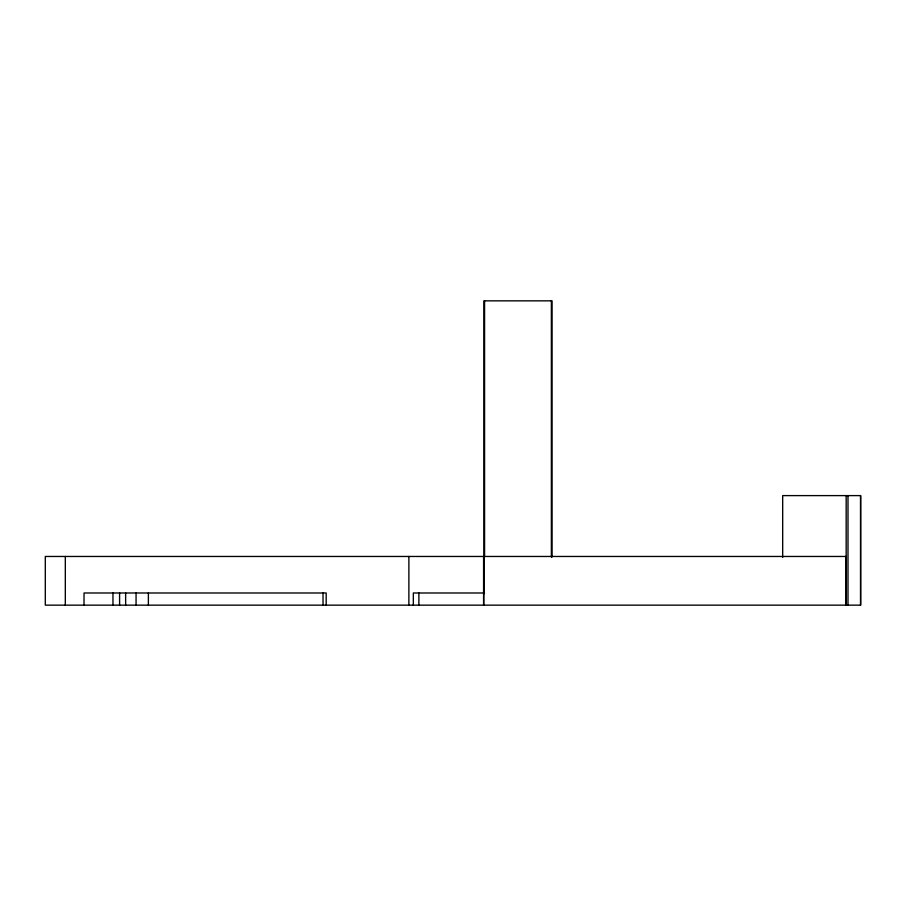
<?xml version="1.0" encoding="UTF-8"?>
<svg xmlns="http://www.w3.org/2000/svg" width="906" height="906" viewBox="0 0 906 906"><rect width="100%" height="100%" fill="white"/><g stroke="black" fill="none" stroke-linecap="round" stroke-linejoin="round"><path stroke-width="1.36" d="M846.091 556.465L45.3 556.465L45.3 605.151L860.7 605.151L860.7 495.605L782.682 495.605L782.682 557.405M484.495 592.988L413.329 592.988L413.329 605.151M860.507 495.605L860.507 605.151M847.993 495.605L847.993 605.151M846.17 495.605L846.17 605.151L845.978 556.465M552.048 557.031L552.048 300.849L483.883 300.849L483.883 593.838M551.369 300.849L551.369 557.031M484.574 300.849L484.574 557.031M483.736 556.465L483.736 605.151M483.589 556.465L483.589 605.151M418.878 592.988L418.878 605.151M408.878 556.465L408.878 605.151M326.183 605.151L326.183 592.988L84.02 592.988L84.02 605.151M323.023 592.988L323.023 605.151M148.38 592.988L148.38 605.151M136.059 592.988L136.059 605.151M125.64 592.988L125.64 605.151M119.592 592.988L119.592 605.151M112.967 592.988L112.967 605.151M65.311 556.465L65.311 605.151"/></g></svg>
